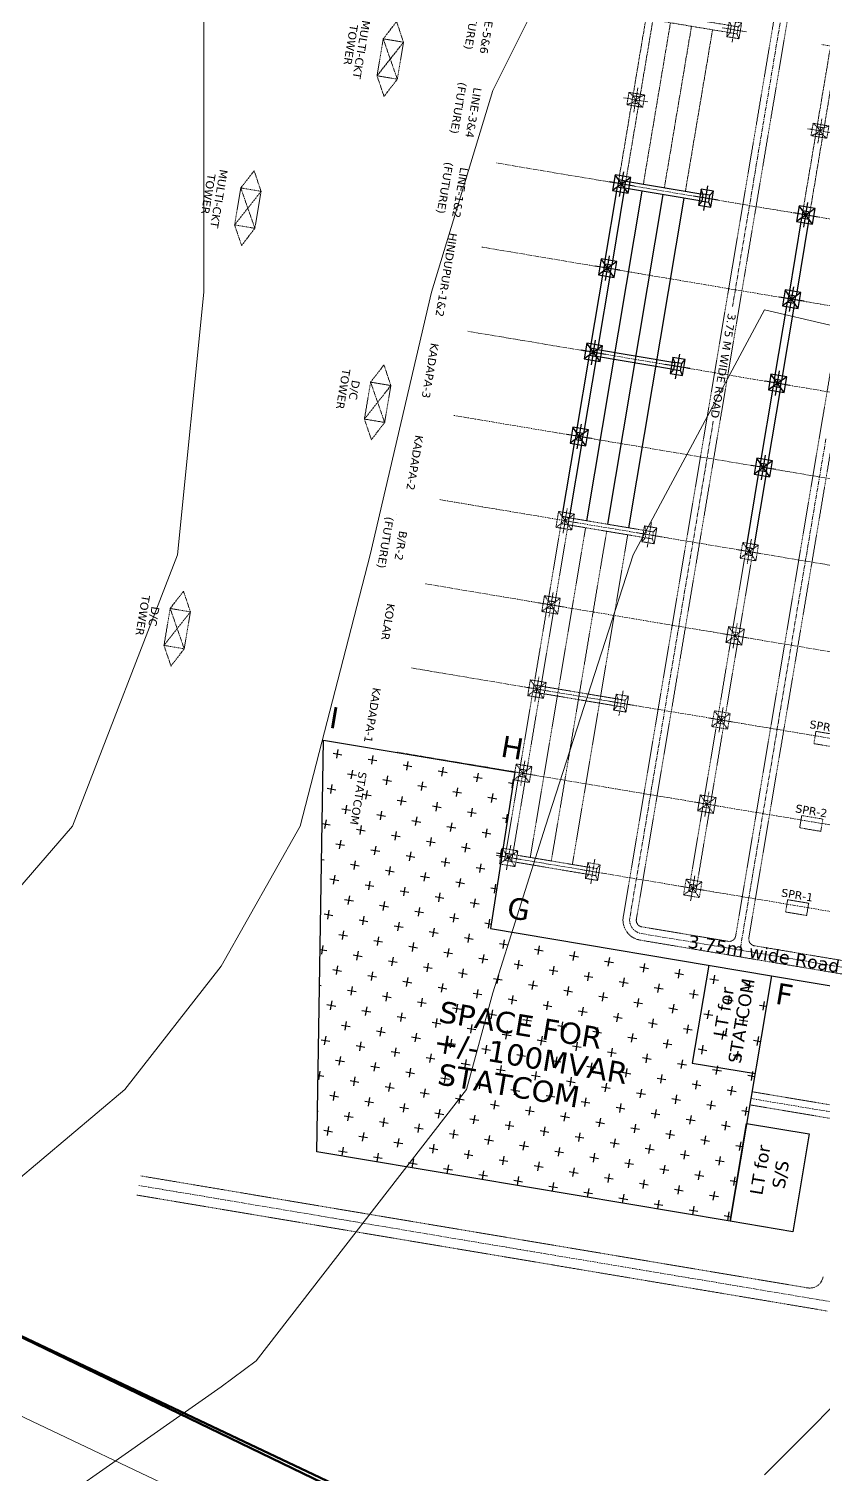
# Model space of a CAD drawing. Header units: metres. Extents: x 199095 to 216734, y 1644234 to 1657008.
# Drawn here: x 207463.7 to 207638.8, y 1653648.5 to 1653967.2 of the extents above; entities that cross this region are included whole.
import ezdxf

# ---------------------------------------------------------------- set-up
doc = ezdxf.new("R2010")
doc.units = ezdxf.units.M
for name, pattern in [('CENTER', [2, 1.25, -0.25, 0.25, -0.25]), ('HIDDEN', [0.375, 0.25, -0.125]), ('PHANTOM2', [1.25, 0.625, -0.125, 0.125, -0.125, 0.125, -0.125])]:
    doc.linetypes.add(name, pattern=pattern)
for name, color, linetype in [('250 Ac', 10, 'Continuous'), ('E-LAY-DIM', 7, 'Continuous'), ('E-LAY-FENC', 7, 'FENCELINE1'), ('E-LAY-ROAD', 7, 'Continuous'), ('TXT', 222, 'Continuous')]:
    doc.layers.add(name, color=color, linetype=linetype)
for name, color, linetype, lineweight in [('CONTOURS', 8, 'Continuous', 9), ('E-LAY-CNTRL', 1, 'CENTER', 0), ('E-LAY-EXIST', 8, 'HIDDEN', 0)]:
    doc.layers.add(name, color=color, linetype=linetype, lineweight=lineweight)
doc.styles.get("Standard").update_dxf_attribs({"font": 'ARIALN.TTF'})
doc.styles.add('STYLE1', font='verdana.ttf')
doc.linetypes.add('FENCELINE1', pattern='A,0.25,-0.1,[133,ltypeshp.shx,S=0.1,R=0,X=-0.1,Y=0],-0.1,1', length=1.45)
doc.linetypes.add('PALLAV1', pattern='A,0.5,["X",Standard,S=0.1,R=0,X=-0.1,Y=-0.05],0.1', length=0.6)

# ---------------------------------------------------------------- blocks, each defined once
blk = doc.blocks.new('TH_plan')
for p, q in [((-2250, 1750), (-1000, 1000)), ((-1000, 1000), (1000, -1000)), ((1000, 1000), (-1000, -1000)), ((1000, 1000), (2250, 1750)), ((-1000, -1000), (-2250, -1750)), ((1000, -1000), (2250, -1750))]:
    blk.add_line(p, q)
for points in [[(-2250, 1750), (2250, 1750), (2250, -1750), (-2250, -1750)], [(-1000, 1000), (1000, 1000), (1000, -1000), (-1000, -1000)]]:
    blk.add_lwpolyline(points, close=True)
blk = doc.blocks.new('T1')
for p, q in [((749.9271997760516, 3250.000062193838), (-0.0001543656107969582, 4500.000062193838)), ((3499.854553917714, 4500.000062193838), (2749.927199776052, 3250.000062193838)), ((749.9271997760516, 1250.000062193838), (-0.0001543656107969582, 6.219383794814348e-05)), ((3499.854553917714, 6.219383794814348e-05), (2749.927199776052, 1250.000062193838))]:
    blk.add_line(p, q)
for points in [[(-0.0001543656107969582, 4500.000062193838), (3499.854553917714, 4500.000062193838), (3499.854553917714, 6.219383794814348e-05), (-0.0001543656107969582, 6.219383794814348e-05)], [(749.9271997760516, 3250.000062193838), (2749.927199776052, 3250.000062193838), (2749.927199776052, 1250.000062193838), (749.9271997760516, 1250.000062193838)]]:
    blk.add_lwpolyline(points, close=True)
blk = doc.blocks.new('400 kV TOWER-4.5x4.5')
for points in [[(-2250, -2250), (2250, -2250), (2250, 2250), (-2250, 2250)], [(-1000, -999.9999999999995), (1000, -999.9999999999995), (1000, 1000), (-1000, 1000)], [(-100, -99.99999999999955), (100, -99.99999999999955), (100, 100.0000000000005), (-100, 100.0000000000005)]]:
    blk.add_lwpolyline(points, close=True)
for points in [[(2250, 2250), (-2250, -2250)], [(-2250, 2250), (2250, -2250)]]:
    blk.add_lwpolyline(points)
blk = doc.blocks.new('400kv')
at = {"layer": 'E-LAY-DIM', "lineweight": -2}
h = blk.add_hatch(dxfattribs=at)
h.set_pattern_fill('CROSS', color=2, scale=20, angle=-102.746015592309)
h.set_pattern_definition([(257.253984407691, (-580.2543092871783, 776.0914464846719), (3.773640287511391, -5.97993636926606), [2.5, -7.5]), (347.253984407691, (-581.7492933794856, 775.1480364128947), (5.97993636926606, 3.77364028751139), [2.5, -7.5])])
h.paths.add_polyline_path([(146.7745371108176, 243.1681393235922), (78.49950051342603, 258.6122118958738), (104.5042446779553, 373.5737838018686), (219.9823307064362, 365.2403544764966), (207.9400004147319, 312.0037138469052), (164.4495784264291, 321.305825289106)])
at = {"layer": 'E-LAY-CNTRL', "color": 4}
for p, q in [((175.3313452377915, 167.3848026921041, -0.3105834067972145), (215.4473898850847, 344.729502648348, -0.3105834067972145)), ((198.7399292140035, 162.0896920957603, -0.3105834067972145), (238.8559738612967, 339.4343920522369, -0.3105834067972145)), ((222.1485131903319, 156.7945814996492, -0.3105834067972145), (262.264557837625, 334.1392814558931, -0.3105834067972145)), ((245.5570971665438, 151.4994709033053, -0.3105834067972145), (285.673141813837, 328.844170859782, -0.3105834067972145)), ((268.9656811428722, 146.2043603071943, -0.3105834067972145), (309.0817257900489, 323.5490602634382, -0.3105834067972145)), ((279.9307552180253, 85.8990773668047, -0.3105834067972145), (332.4903097663773, 318.2539496673271, -0.3105834067972145)), ((151.9227612615796, 172.6799132882152, -0.3105834067972145), (184.1345954529243, 315.0817407849245, -0.3105834067972145)), ((303.2418034276925, 80.62602973124012, -0.3105834067972145), (355.8988937425893, 312.9588390709832, -0.3105834067972145)), ((339.1914330716245, 130.3190285186283, -0.3105834067972145), (379.3074777189177, 307.6637284748722, -0.3105834067972145))]:
    blk.add_line(p, q, dxfattribs=at)
at = {"layer": 'E-LAY-CNTRL'}
for p, q in [((160.6820156298345, 279.0807846807875, -0.3144231122596041), (127.4306060553063, 132.0832103691064, -0.3117589452217212)), ((112.6370188121218, 250.8901756096166, -0.3105834067972145), (105.7720445101149, 220.5415503026452, -0.3105834067972145))]:
    blk.add_line(p, q, dxfattribs=at)
for points, elevation in [([(32.89372071751859, 136.917143013794), (97.86055897448232, 424.1220391866663)], -0.3105834067972145), ([(32.89372071751859, 136.917143013794), (86.71671361092012, 374.8574137797114)], -0.3105834067972145), ([(180.7005346368533, 315.8585383833852), (187.5686562689953, 314.3049431864638)], 0.05334563880245874), ([(178.0626872582361, 288.2390959926415), (179.6162824550411, 295.1072176247835)], 0.05334563880245874), ([(175.4054240406258, 292.4499544070568), (182.2735456727678, 290.8963592103682)], 0.05334563880245874), ([(303.365797005943, 250.7560745186638), (164.9989630006021, 282.0551778580993)], -0.3105834067972145), ([(296.6724393320037, 219.3950177540537), (154.4577330567408, 251.5645244144835)], -0.3105834067972145), ([(416.1558897284558, 225.2425271922257), (335.2470072131837, 243.5444236916956)], -0.3105834067972145)]:
    blk.add_lwpolyline(points, dxfattribs=dict(at, elevation=elevation))
blk.add_arc((164.4597165499581, 278.2178821612615, -0.3128629646757308), 3.875, 77.25398296623459, 167.2539837052772, dxfattribs=at)
at = {"layer": 'E-LAY-DIM', "linetype": 'FENCELINE1', "lineweight": -2}
blk.add_line((78.49950051342603, 258.6122118958738, -0.3105834067972145), (104.5042446779553, 373.5737838018686, -0.3105834067972145), dxfattribs=at)
at = {"layer": 'E-LAY-EXIST', "color": 4}
for p, q in [((51.75438485248014, 232.7605500647333, -1.084502587241891), (95.18840911557305, 424.7733486482201, -0.07590757253911118)), ((58.56397594732698, 237.9356799297966, -0.2377495189896407), (100.5327088333317, 423.4707297251268, -0.2377495189896834)), ((183.7861754695186, 309.0089651828166, 0.05334563880246618), (275.4697897129226, 288.2697540291119, 0.05334563880246251)), ((182.4623978204327, 303.1568191887345, 0.05334563880246618), (274.1460120638367, 282.4176080350298, 0.05334563880246251)), ((181.1386201714631, 297.3046731946524, 0.05334563880246618), (272.8222344147507, 276.5654620409478, 0.05334563880246251)), ((346.4617044600891, 242.9396251335274, -0.413190539294848), (165.6034932045732, 283.8408025570679, -0.3105834067972154)), ((158.8514101031469, 279.486502986867, -0.3128629646973047), (153.8179957501125, 257.2348344037309, -0.312033054195353)), ((157.1138897106284, 254.8084351455327, -0.3105834067972154), (162.5336560354335, 278.7680962029845, -0.3105834067972154)), ((164.7761321738362, 280.1832113107666, -0.3105834067972154), (345.5169385029003, 239.2989545043092, 0.05334563880246379)), ((153.8179957501125, 257.2348344037309, -0.312033054195353), (145.0258717760444, 218.3666993582156, -0.3105834067972144)), ((158.5290048184106, 252.5659590070136, -0.3105834067972154), (339.2698121874128, 211.6817019653972, 0.05334563880246379)), ((105.4395989348413, 227.3322359865997, -0.2905330628372562), (110.8594493033597, 251.2922685833182, -0.2529342584797956)), ((114.5173397205072, 250.4648398791905, -0.1820418645645168), (109.0868474781746, 226.457764624618, -0.1820425706202796)), ((157.7016437877901, 248.9083677607123, -0.3105834067972154), (338.4424501167377, 208.0241109542549, 0.05334563880246379)), ((148.0680757754017, 214.8187708526384, -0.3105834067972154), (155.459167649271, 247.4932526529301, -0.3105834067972154)), ((416.5695702438243, 227.0713228154927, -0.3105834067972154), (346.3445533836493, 242.956488328753, -0.3105834067972154)), ((345.5171923530288, 239.2988970824517, -0.3105834067972154), (415.7422099725809, 223.4137313973624, -0.3105834067972154))]:
    blk.add_line(p, q, dxfattribs=at)
at = {"layer": 'E-LAY-EXIST'}
for p, q in [((249.0820223443443, 408.5128321778029, 0.05334563880246618), (243.1786988429958, 406.8729970513377, 0.5992392072019854)), ((243.1786988429958, 406.8729970513377, 0.5992392072019854), (247.8075862595579, 402.8788149892353, 0.05334563880246618)), ((258.08140777261, 400.5548375451472, 0.05334563880246618), (249.0820223443443, 408.5128321778029, 0.05334563880246618)), ((259.3558438573964, 406.1888547337148, 0.05334563880246618), (247.8075862595579, 402.8788149892353, 0.05334563880246618)), ((259.3558438573964, 406.1888547337148, 0.05334563880246618), (263.9786888386589, 402.1679603203665, 0.5992392072019854)), ((263.9786888386589, 402.1679603203665, 0.5992392072019854), (258.08140777261, 400.5548375451472, 0.05334563880246618)), ((366.0274064590922, 382.0593421575613, 0.05334563880246618), (360.1240829577437, 380.4195070310961, 0.5992392072019854)), ((375.0267918873578, 374.1013475249056, 0.05334563880246618), (366.0274064590922, 382.0593421575613, 0.05334563880246618)), ((360.1240829577437, 380.4195070310961, 0.5992392072019854), (364.7529703743057, 376.4253249689937, 0.05334563880246618)), ((376.3012279722607, 379.7353647134732, 0.05334563880246618), (364.7529703743057, 376.4253249689937, 0.05334563880246618)), ((376.3012279722607, 379.7353647134732, 0.05334563880246618), (380.9240729534067, 375.714470300125, 0.5992392072019854)), ((380.9240729534067, 375.714470300125, 0.5992392072019854), (375.0267918873578, 374.1013475249056, 0.05334563880246618)), ((309.4667736594565, 348.6692326536868, 0.05334563880246618), (303.563450158108, 347.0293975272216, 0.5992392072019854)), ((303.563450158108, 347.0293975272216, 0.5992392072019854), (308.1923375745537, 343.0352154651191, 0.05334563880246618)), ((319.7405951725086, 346.3452552095987, 0.05334563880246618), (308.1923375745537, 343.0352154651191, 0.05334563880246618)), ((318.4661590877222, 340.711238021031, 0.05334563880246618), (309.4667736594565, 348.6692326536868, 0.05334563880246618)), ((319.7405951725086, 346.3452552095987, 0.05334563880246618), (324.3634401537711, 342.3243607962504, 0.5992392072019854)), ((324.3634401537711, 342.3243607962504, 0.5992392072019854), (318.4661590877222, 340.711238021031, 0.05334563880246618)), ((405.646833042847, 339.7182242379058, -0.4925479295970542), (399.7435095414985, 338.0783891114406, 0.05334563880246507)), ((399.7435095414985, 338.0783891114406, 0.05334563880246507), (404.3723969580606, 334.0842070493381, -0.4925479295970542)), ((415.9206545558991, 337.3942467938177, -0.4925479295970542), (404.3723969580606, 334.0842070493381, -0.4925479295970542)), ((414.6462184711127, 331.7602296052501, -0.4925479295970542), (405.646833042847, 339.7182242379058, -0.4925479295970542)), ((415.9206545558991, 337.3942467938177, -0.4925479295970542), (420.5434995371616, 333.3733523804694, 0.05334563880246507)), ((420.5434995371616, 333.3733523804694, 0.05334563880246507), (414.6462184711127, 331.7602296052501, -0.4925479295970542))]:
    blk.add_line(p, q, dxfattribs=at)
at = {"layer": 'E-LAY-EXIST', "color": 1, "linetype": 'PHANTOM2'}
for p, q in [((371.0548343495466, 266.6480232519098, 0.05334563880245868), (415.9208026543492, 256.4991564347874, 0.05334563880245685)), ((369.731056700577, 260.7958772580605, 0.05334563880245868), (414.5970250053797, 250.6470104407053, 0.05334563880245685)), ((368.4072790514911, 254.9437312639784, 0.05334563880245868), (413.2732473562937, 244.7948644466233, 0.05334563880245685))]:
    blk.add_line(p, q, dxfattribs=at)
at = {"layer": 'E-LAY-EXIST'}
for points, elevation in [([(259.3558438573964, 406.1888547337148), (258.08140777261, 400.5548375451472), (247.8075862595579, 402.8788149892353), (249.0820223443443, 408.5128321778029)], 0.05334563880245874), ([(376.3012279722607, 379.7353647134732), (375.0267918873578, 374.1013475249056), (364.7529703743057, 376.4253249689937), (366.0274064590922, 382.0593421575613)], 0.05334563880245874), ([(319.7405951725086, 346.3452552095987), (318.4661590877222, 340.711238021031), (308.1923375745537, 343.0352154651191), (309.4667736594565, 348.6692326536868)], 0.05334563880245874), ([(415.9206545558991, 337.3942467938177), (414.6462184711127, 331.7602296052501), (404.3723969580606, 334.0842070493381), (405.646833042847, 339.7182242379058)], -0.4925479295970542)]:
    blk.add_lwpolyline(points, close=True, dxfattribs=dict(at, elevation=elevation))
at = {"layer": 'E-LAY-EXIST', "color": 4}
for points, elevation in [([(186.8255668190541, 316.7798789143562), (182.4364573234925, 317.7727121510543), (181.443624086678, 313.3836026554927), (185.8327335822396, 312.3907694187947)], 0.05334563880245874), ([(184.889323510346, 313.8857535112184), (180.0354721305193, 292.4278848662507), (178.0847567991586, 292.8691440825351), (182.9386081789853, 314.3270127275027)], 0.05334563880245874), ([(185.3305827267468, 315.8364688425791), (183.3798673953861, 316.2777280588634), (182.9386081789853, 314.3270127275027), (184.889323510346, 313.8857535112184)], 0.05334563880245874), ([(184.2541941802483, 315.1572135908064), (184.0591226471588, 315.2013395123649), (184.0149967254838, 315.0062679792754), (184.2100682586897, 314.962142057484)], 0.05334563880245874), ([(206.7884513715981, 310.9826174625196), (206.3471921553137, 309.0319021311589), (184.889323510346, 313.8857535112184), (185.3305827267468, 315.8364688425791)], 0.05334563880245874), ([(230.1970353479264, 305.6875068664085), (229.7557761315256, 303.7367915350478), (208.2979074866744, 308.5906429148745), (208.7391667029588, 310.5413582462352)], 0.05334563880245874), ([(253.6056193241384, 300.3923962702975), (253.164360107854, 298.4416809389368), (231.7064914628863, 303.2955323187634), (232.1477506792871, 305.2462476501241)], 0.05334563880245874), ([(231.7064914628863, 303.2955323187634), (226.8526400830597, 281.8376636737958), (224.901924751699, 282.2789228900801), (229.7557761315256, 303.7367915350478)], 0.05334563880245874), ([(277.0142033004668, 295.0972856739536), (276.572944084066, 293.1465703425929), (255.1150754392147, 298.0004217224196), (255.5563346554991, 299.9511370537803)], 0.05334563880245874), ([(181.4201414188137, 292.8836161051877), (177.0310319232522, 293.8764493421186), (176.2588282945799, 290.4626975122374), (180.6479377901414, 289.4698642753065)], 0.05334563880245874), ([(180.0354721305193, 292.4278848662507), (178.0847567991586, 292.8691440825351), (177.6434975828743, 290.9184287511744), (179.594212914235, 290.47716953489)], 0.05334563880245874), ([(278.5236594154267, 292.7053111263085), (273.6698080356, 271.2474424813408), (271.7190927042393, 271.6887016976252), (276.572944084066, 293.1465703425929)], 0.05334563880245874), ([(228.2373093712376, 282.2933949127328), (223.8481998757925, 283.2862281496637), (223.0759962471202, 279.8724763197824), (227.4651057426818, 278.8796430828515)], 0.05334563880245874), ([(226.8526400830597, 281.8376636737958), (224.901924751699, 282.2789228900801), (224.4606655352982, 280.3282075587194), (226.4113808666589, 279.8869483424351)], 0.05334563880245874), ([(275.054477323778, 271.7031737205107), (270.6653678282164, 272.6960069572087), (269.8931641996605, 269.2822551273275), (274.2822736952221, 268.2894218906295)], 0.05334563880245874), ([(273.6698080356, 271.2474424813408), (271.7190927042393, 271.6887016976252), (271.2778334878385, 269.7379863662645), (273.2285488191992, 269.2967271499801)], 0.05334563880245874), ([(175.2424963620724, 265.5735306106508), (170.8533868665108, 266.5663638473488), (169.8605536296964, 262.1772543517873), (174.2496631252579, 261.1844211150892)], 0.05334563880245874), ([(173.7475122696487, 264.6301205386408), (171.796796938288, 265.071379755158), (171.3555377220036, 263.1206644237973), (173.3062530533643, 262.6794052072801)], 0.05334563880245874), ([(195.2053809146164, 259.7762691588141), (194.7641216982156, 257.8255538274534), (173.3062530533643, 262.6794052072801), (173.7475122696487, 264.6301205386408)], 0.05334563880245874), ([(172.6711237232666, 263.9508652868681), (172.4760521900607, 263.9949912086595), (172.4319262685021, 263.7999196753372), (172.6269978015916, 263.7557937537786)], 0.05334563880245874), ([(198.6510803382844, 260.2784200143069), (194.2619708427228, 261.2712532512378), (193.2691376059083, 256.8821437556762), (197.6582471014699, 255.8893105187453)], 0.05334563880245874), ([(197.1560962459771, 259.3350099425297), (195.2053809146164, 259.7762691588141), (194.7641216982156, 257.8255538274534), (196.7148370295763, 257.384294611169)], 0.05334563880245874), ([(196.0797076994786, 258.655754690757), (195.8846361663891, 258.6998806123156), (195.8405102447141, 258.5048090792261), (196.03558177792, 258.4606831576675)], 0.05334563880245874), ([(218.6139648908284, 254.4811585627031), (218.172705674544, 252.5304432313424), (196.7148370295763, 257.384294611169), (197.1560962459771, 259.3350099425297)], 0.05334563880245874), ([(222.0596643144963, 254.9833094181959), (217.6705548190512, 255.9761426548939), (216.6777215822367, 251.5870331593323), (221.0668310777983, 250.5941999226343)], 0.05334563880245874), ([(220.5646802221891, 254.0398993461858), (218.6139648908284, 254.4811585627031), (218.172705674544, 252.5304432313424), (220.1234210059047, 252.0891840148252)], 0.05334563880245874), ([(219.488291675807, 253.3606440944131), (219.2932201426011, 253.4047700162046), (219.2490942210425, 253.2096984831151), (219.444165754132, 253.1655725613236)], 0.05334563880245874), ([(242.0225488671567, 249.1860479663592), (241.5812896507559, 247.2353326349985), (220.1234210059047, 252.0891840148252), (220.5646802221891, 254.0398993461858)], 0.05334563880245874), ([(245.4682482908247, 249.688198821852), (241.0791387952631, 250.6810320587829), (240.0863055584487, 246.2919225632213), (244.4754150540102, 245.2990893262904)], 0.05334563880245874), ([(243.9732641985174, 248.7447887500748), (242.0225488671567, 249.1860479663592), (241.5812896507559, 247.2353326349985), (243.5320049821166, 246.7940734187141)], 0.05334563880245874), ([(242.8968756520189, 248.0655334983021), (242.7018041189294, 248.1096594198607), (242.6576781972544, 247.9145878867712), (242.8527497303439, 247.8704619652126)], 0.05334563880245874), ([(265.4311328433687, 243.8909373702481), (264.9898736270843, 241.9402220388874), (243.5320049821166, 246.7940734187141), (243.9732641985174, 248.7447887500748)], 0.05334563880245874), ([(268.8768322670367, 244.3930882257409), (264.4877227714751, 245.385921462439), (263.494889534777, 240.9968119668774), (267.8839990303386, 240.0039787301794)], 0.05334563880245874), ([(267.3818481747294, 243.4496781539638), (265.4311328433687, 243.8909373702481), (264.9898736270843, 241.9402220388874), (266.940588958445, 241.4989628226031)], 0.05334563880245874), ([(266.3054596283473, 242.7704229021911), (266.1103880951414, 242.8145488237496), (266.0662621734664, 242.6194772906601), (266.2613337066723, 242.5753513688687)], 0.05334563880245874), ([(167.8627574065467, 237.4031668298412), (166.5389797575772, 231.5510208357591), (163.125227927696, 232.3232244644314), (164.4490055767819, 238.1753704585135)], -0.3105834067972145), ([(191.2713413828751, 232.1080562337302), (189.9475637337891, 226.2559102396481), (186.5338119039079, 227.0281138680875), (187.8575895529939, 232.8802598621696)], -0.3105834067972145), ([(214.6799253590871, 226.8129456373863), (213.3561477101175, 220.9607996433042), (209.9423958802363, 221.7330032719765), (211.2661735292058, 227.5851492660586)], -0.3105834067972145)]:
    blk.add_lwpolyline(points, close=True, dxfattribs=dict(at, elevation=elevation))
at = {"layer": 'E-LAY-EXIST', "color": 4, "elevation": 0.05334563880245874}
for points in [[(185.8327335822396, 312.3907694187947), (182.4364573234925, 317.7727121510543)], [(183.3577978544636, 311.6476799689699), (184.9113930512685, 318.5158016011119)], [(181.443624086678, 313.3836026554927), (186.8255668190541, 316.7798789143562)], [(206.7663818306755, 306.352569372626), (208.3199770275969, 313.220691004768)], [(204.1091186130652, 310.5634277872741), (210.9772402452072, 309.0098325903527)], [(227.5177025893936, 305.2683171909302), (234.3858242214192, 303.7147219942417)], [(230.1749658070039, 301.057458776515), (231.7285610038089, 307.925580408657)], [(253.5835497832159, 295.7623481801711), (255.1371449801372, 302.6304698123131)], [(250.9262865656056, 299.9732065948192), (257.7944081977475, 298.4196113978978)], [(178.0847567991586, 292.8691440825351), (177.0310319232522, 293.8764493421186)], [(180.0354721305193, 292.4278848662507), (181.4201414188137, 292.8836161051877)], [(274.3348705419339, 294.6780959984753), (281.2029921739595, 293.1245008017868)], [(276.9921337595442, 290.4672375840601), (277.7689313580049, 293.9012984000146)], [(176.2588282945799, 290.4626975122374), (177.6434975828743, 290.9184287511744)], [(179.594212914235, 290.47716953489), (180.6479377901414, 289.4698642753065)], [(224.8798552107764, 277.6488748001866), (226.4334504075814, 284.5169964323286)], [(222.2225919931661, 281.8597332146019), (229.0907136253081, 280.3061380179133)], [(224.901924751699, 282.2789228900801), (223.8481998757925, 283.2862281496637)], [(226.8526400830597, 281.8376636737958), (228.2373093712376, 282.2933949127328)], [(223.0759962471202, 279.8724763197824), (224.4606655352982, 280.3282075587194)], [(226.4113808666589, 279.8869483424351), (227.4651057426818, 278.8796430828515)], [(271.7190927042393, 271.6887016976252), (270.6653678282164, 272.6960069572087)], [(271.6970231633168, 267.0586536077317), (273.2506183601217, 273.9267752398737)], [(269.0397599457065, 271.2695120223798), (275.9078815778485, 269.7159168254584)], [(269.8931641996605, 269.2822551273275), (271.2778334878385, 269.7379863662645)], [(273.2285488191992, 269.2967271499801), (274.2822736952221, 268.2894218906295)], [(273.6698080356, 271.2474424813408), (275.054477323778, 271.7031737205107)], [(169.1174641797552, 264.6521900796797), (175.9855858118972, 263.0985948827583)], [(169.8605536296964, 262.1772543517873), (175.2424963620724, 265.5735306106508)], [(174.2496631252579, 261.1844211150892), (170.8533868665108, 266.5663638473488)], [(171.7747273974819, 260.4413316650316), (173.3283225942869, 267.3094532971736)], [(193.2691376059083, 256.8821437556762), (198.6510803382844, 260.2784200143069)], [(197.6582471014699, 255.8893105187453), (194.2619708427228, 261.2712532512378)], [(195.1833113736939, 255.1462210689206), (196.7369065704988, 262.0143427010626)], [(192.5260481560836, 259.3570794833358), (199.3941697882256, 257.8034842866473)], [(218.5918953499058, 249.8511104728095), (220.1454905468272, 256.7192321047187)], [(215.9346321322955, 254.0619688872248), (222.8027537644375, 252.5083736903034)], [(216.6777215822367, 251.5870331593323), (222.0596643144963, 254.9833094181959)], [(221.0668310777983, 250.5941999226343), (217.6705548190512, 255.9761426548939)], [(239.3432161086239, 248.7668582908809), (246.2113377406495, 247.2132630941924)], [(240.0863055584487, 246.2919225632213), (245.4682482908247, 249.688198821852)], [(244.4754150540102, 245.2990893262904), (241.0791387952631, 250.6810320587829)], [(242.0004793262342, 244.5559998764656), (243.5540745230392, 251.4241215086076)], [(263.494889534777, 240.9968119668774), (268.8768322670367, 244.3930882257409)], [(267.8839990303386, 240.0039787301794), (264.4877227714751, 245.385921462439)], [(265.4090633024462, 239.2608892803546), (266.9626584993675, 246.1290109124966)], [(262.7518000848358, 243.4717476947699), (269.6199217169778, 241.9181524978485)]]:
    blk.add_lwpolyline(points, dxfattribs=at)
at = {"layer": 'E-LAY-EXIST', "color": 1, "linetype": 'PHANTOM2'}
for points, elevation in [([(394.0563151107635, 268.6215745448135), (393.6150558944792, 266.6708592134528), (372.1571872495115, 271.5247105932795), (372.5984464659123, 273.4754259246401)], 0.05334563880245874), ([(417.4652099115774, 263.3266600945499), (417.023950695293, 261.3759447631892), (395.5660820503253, 266.2297961430158), (396.0073412667261, 268.1805114743765)], 0.05334563880245874), ([(418.9746660266537, 260.934685546672), (414.1208146467106, 239.4768169019371), (412.1700993153499, 239.9180761182215), (417.023950695293, 261.3759447631892)], 0.05334563880245874), ([(382.4734668760793, 217.4150306947995), (382.0322076596785, 215.4643153634388), (360.5743390148273, 220.3181667432655), (361.0155982311117, 222.2688820746262)], 0.4172746844021457), ([(405.8821554824244, 212.1203826463316), (405.4408962660236, 210.1696673149709), (383.9830276211724, 215.0235186947975), (384.4242868374567, 216.9742340261582)], 0.05334563880245874)]:
    blk.add_lwpolyline(points, close=True, dxfattribs=dict(at, elevation=elevation))
for points, elevation in [([(395.5879689618014, 270.8598855442833), (394.03437376488, 263.9917639123742)], 0.05334563880245874), ([(391.3771105472697, 268.2026223267894), (398.2452321794117, 266.649027129868)], 0.05334563880245874), ([(412.1480137465987, 235.287957172608), (413.7016089435201, 242.15607880475)], 0.05334563880245874), ([(409.4907505289884, 239.4988155870233), (416.3588721611304, 237.9452203903347)], 0.05334563880245874), ([(384.0050633876817, 219.6530882092193), (382.4514681908768, 212.7849665770773)], 0.4172746844021457), ([(379.79420497315, 216.9958249914926), (386.662326605292, 215.4422297945712)], 0.4172746844021457)]:
    blk.add_lwpolyline(points, dxfattribs=dict(at, elevation=elevation))
at = {"layer": 'E-LAY-EXIST', "elevation": 0.05334563880245874}
blk.add_lwpolyline([(407.4137519940268, 214.3584401607513), (405.8601567972219, 207.4903185286094)], dxfattribs=at)
at = {"layer": 'E-LAY-EXIST', "color": 4}
for centre, radius, start, end in [((164.4597165499581, 278.2178821612615, -0.3128629646757308), 5.75, 77.25398296623459, 167.2539837052772), ((164.3624516585842, 278.3544156874996, -0.3105834067972154), 1.875, 77.25398296623459, 167.2539837052772), ((158.9426853337791, 254.3947546302807, -0.3105834067972154), 1.875, 167.2539837052772, 257.2539829662346), ((157.2879632724216, 247.079572137678, -0.3105834067972154), 1.875, 77.25398296623459, 167.2539837052772), ((62.27033507684246, 237.0972874187864, -0.2377495189896407), 3.8, 167.2539837052772, 257.2539829662346)]:
    blk.add_arc(centre, radius, start, end, dxfattribs=at)
at = {"layer": 'E-LAY-FENC', "color": 4, "linetype": 'PALLAV1', "ltscale": 0.5}
for p, q in [((123.4989157152595, 266.7426464240998, -0.3041373962389485), (119.5343865624163, 249.2162866033614, -0.3041373962389485)), ((150.7146035301266, 260.5863544810563, -0.3041373962389485), (123.4989157152595, 266.7426464240998, -0.3041373962389485)), ((146.7745371108176, 243.1681393235922, -0.3105834067972145), (78.49950051342603, 258.6122118958738, -0.3105834067972145)), ((146.7745371108176, 243.1681393235922, -0.3041373962389485), (141.1146332247881, 218.1468799926806, -0.3041373962389485))]:
    blk.add_line(p, q, dxfattribs=at)
at = {"layer": 'E-LAY-FENC', "linetype": 'PALLAV1', "ltscale": 0.5}
blk.add_line((101.7751219089841, 235.0377047951333, -0.3105834067972145), (74.55943409411702, 241.1939967384096, -0.3105834067972145), dxfattribs=at)
at = {"layer": 'E-LAY-FENC', "color": 4, "linetype": 'Continuous', "ltscale": 5, "elevation": -0.3105834067972145}
blk.add_lwpolyline([(146.7745371108176, 243.1681393235922), (78.49950051342603, 258.6122118958738), (104.5042446779553, 373.5737838018686), (219.9823307064362, 365.2403544764966), (207.9400004147319, 312.0037138469052), (164.4495784264291, 321.305825289106), (146.7745371108176, 243.1681393235922)], dxfattribs=at)
at = {"layer": 'E-LAY-FENC', "color": 4, "linetype": 'PALLAV1', "ltscale": 0.5, "elevation": -0.3105834067972145}
blk.add_lwpolyline([(105.7151883282932, 252.4559199528303), (101.7751219089841, 235.0377047951333), (74.55943409411702, 241.1939967384096), (78.49950051342603, 258.6122118958738)], close=True, dxfattribs=at)
at = {"layer": 'E-LAY-ROAD', "ltscale": 0.09}
blk.add_line((282.2795594986528, 341.0705692584161, -0.3105834067972154), (282.279187418404, 341.0689243692905, -0.3105834067972154), dxfattribs=at)
at = {"layer": 'E-LAY-ROAD', "ltscale": 2500}
for p, q in [((277.4205049095908, 287.8284942174796, 0.05334563880246246), (369.1041191528784, 267.0892830637749, 0.05334563880245874)), ((276.0967272605048, 281.9763482233975, 0.05334563880246246), (367.7803415039089, 261.2371370696928, 0.05334563880245874)), ((274.7729496114189, 276.1242022293154, 0.05334563880246246), (366.4565638548229, 255.3849910756107, 0.05334563880245874))]:
    blk.add_line(p, q, dxfattribs=at)
for points, elevation in [([(300.4227872766787, 289.8021750778425), (299.9815280603943, 287.8514597464819), (278.5236594154267, 292.7053111263085), (278.9649186318275, 294.6560264576692)], 0.05334563880245874), ([(323.8313712530071, 284.5070644814987), (323.3901120366063, 282.556349150138), (301.932243391755, 287.4102005299646), (302.3735026080394, 289.3609158613253)], 0.05334563880245874), ([(325.340827367967, 282.1150899338536), (320.4869759881403, 260.6572212888859), (318.5362606567796, 261.0984805054031), (323.3901120366063, 282.556349150138)], 0.05334563880245874), ([(347.239955229219, 279.2119538853876), (346.7986960129347, 277.2612385540269), (325.340827367967, 282.1150899338536), (325.7820865843678, 284.0658052652143)], 0.05334563880245874), ([(370.6485231777187, 273.9167724333238), (370.2072639613179, 271.9660571021959), (348.7493953164667, 276.8199084820226), (349.1906545327511, 278.7706238133833)], 0.05334563880245874), ([(372.1579953205073, 271.5248687413987), (367.3041439406807, 250.067000096431), (365.35342860932, 250.5082593129482), (370.2072799891466, 271.9661279576831)], 0.05334563880245874), ([(321.8716452763183, 261.1129525280558), (317.4825357807567, 262.1057857647538), (316.7103321522009, 258.6920339348726), (321.0994416477624, 257.6992006981745)], 0.05334563880245874), ([(320.4869759881403, 260.6572212888859), (318.5362606567796, 261.0984805054031), (318.0950014403788, 259.1477651740424), (320.0457167717395, 258.7065059575252)], 0.05334563880245874), ([(368.6888132288586, 250.5227313356008), (364.2997037332971, 251.5155645722989), (363.5275001047412, 248.1018127424177), (367.9166096003028, 247.1089795057196)], 0.05334563880245874), ([(367.3041439406807, 250.067000096431), (365.35342860932, 250.5082593129482), (364.9121693929192, 248.5575439815875), (366.8628847242799, 248.1162847650703)], 0.05334563880245874), ([(288.8397168196971, 238.5958267739043), (288.3984576032963, 236.6451114425436), (266.940588958445, 241.4989628226031), (267.3818481747294, 243.4496781539638)], 0.05334563880245874), ([(292.285416243365, 239.0979776296299), (287.8963067478035, 240.090810866328), (286.903473510989, 235.7017013707664), (291.2925830065506, 234.7088681340683)], 0.05334563880245874), ([(290.7904321510578, 238.1545675576199), (288.8397168196971, 238.5958267739043), (288.3984576032963, 236.6451114425436), (290.349172934657, 236.2038522262592)], 0.05334563880245874), ([(289.7140436045593, 237.4753123058472), (289.5189720714698, 237.5194382274058), (289.4748461497948, 237.3243666943163), (289.6699176828843, 237.2802407727577)], 0.05334563880245874), ([(312.248300795909, 233.3007161777932), (311.8070415796246, 231.3500008464325), (290.349172934657, 236.2038522262592), (290.7904321510578, 238.1545675576199)], 0.05334563880245874), ([(315.694000219577, 233.802867033286), (311.3048907240154, 234.7957002699841), (310.3120574873174, 230.4065907746553), (314.7011669828789, 229.4137575377245)], 0.05334563880245874), ([(314.1990161272697, 232.8594569615088), (312.248300795909, 233.3007161777932), (311.8070415796246, 231.3500008464325), (313.7577569109853, 230.9087416301481)], 0.05334563880245874), ([(313.1226275807712, 232.1802017097361), (312.9275560476817, 232.2243276312947), (312.8834301260067, 232.0292560982052), (313.0785016592126, 231.9851301766466)], 0.05334563880245874), ([(335.6568847722374, 228.0056055814493), (335.2156255558366, 226.0548902503215), (313.7577569109853, 230.9087416301481), (314.1990161272697, 232.8594569615088)], 0.05334563880245874), ([(339.1025841959054, 228.507756437175), (334.7134747003438, 229.500589673873), (333.7206414635293, 225.1114801783115), (338.1097509590909, 224.1186469416134)], 0.05334563880245874), ([(337.6076001035981, 227.564346365165), (335.6568847722374, 228.0056055814493), (335.2156255558366, 226.0548902503215), (337.1663408871973, 225.6136310338043)], 0.05334563880245874), ([(336.5312115570996, 226.8850911133923), (336.3361400240101, 226.9292170351837), (336.2920141023351, 226.7341455018613), (336.4870856354246, 226.6900195803028)], 0.05334563880245874), ([(359.0510231938679, 222.6466341891792), (358.6097639774671, 220.6959188578185), (337.1518953326158, 225.5497702376451), (337.5931545489002, 227.5004855690058)], 0.4172746844021457), ([(362.5111681721173, 223.2126458408311), (358.1220586765558, 224.205479077762), (357.1292254398577, 219.8163695822004), (361.5183349353028, 218.8235363452695)], 0.05334563880245874), ([(361.01618407981, 222.2692357690539), (359.0654687484493, 222.7104949853383), (358.624209532165, 220.7597796539776), (360.5749248635257, 220.3185204376932)], 0.05334563880245874), ([(359.9397955333116, 221.5899805172812), (359.744724000222, 221.6341064388398), (359.700598078547, 221.4390349057503), (359.895669611753, 221.3949089841917)], 0.05334563880245874)]:
    blk.add_lwpolyline(points, close=True, dxfattribs=dict(at, elevation=elevation))
at = {"layer": 'E-LAY-ROAD', "ltscale": 2500, "elevation": 0.05334563880245874}
for points in [[(297.7434545181459, 289.3829854023643), (304.6115761502879, 287.8293902054429)], [(300.4007177357562, 285.172126987949), (301.9543129326776, 292.0402486198582)], [(323.8093017120846, 279.8770163916051), (325.3628969088895, 286.7451380237471)], [(321.1520384944743, 284.0878748060204), (328.0201601264998, 282.5342796093319)], [(347.2178856882965, 274.5819057954941), (348.7714808852179, 281.4500274276361)], [(344.5606224706862, 278.7927642099094), (351.4287441028282, 277.239169012988)], [(367.9692064470146, 273.4976536137983), (374.8373280790402, 271.9440584168769)], [(370.6264696646249, 269.2867951991502), (372.1800648614299, 276.1549168312922)], [(315.8569278982468, 260.6792908299249), (322.7250495302724, 259.1256956330035)], [(318.5362606567796, 261.0984805054031), (317.4825357807567, 262.1057857647538)], [(318.5141911158571, 256.4684324152768), (320.0677863126621, 263.3365540474188)], [(320.4869759881403, 260.6572212888859), (321.8716452763183, 261.1129525280558)], [(316.7103321522009, 258.6920339348726), (318.0950014403788, 259.1477651740424)], [(320.0457167717395, 258.7065059575252), (321.0994416477624, 257.6992006981745)], [(365.3313590683974, 245.8782112230547), (366.8849542652024, 252.7463328549638)], [(362.6740958507871, 250.0890696374699), (369.5422174828127, 248.5354744405486)], [(363.5275001047412, 248.1018127424177), (364.9121693929192, 248.5575439815875)], [(365.35342860932, 250.5082593129482), (364.2997037332971, 251.5155645722989)], [(366.8628847242799, 248.1162847650703), (367.9166096003028, 247.1089795057196)], [(367.3041439406807, 250.067000096431), (368.6888132288586, 250.5227313356008)], [(291.2925830065506, 234.7088681340683), (287.8963067478035, 240.090810866328)], [(288.8176472787745, 233.9657786840107), (290.3712424755795, 240.8339003161527)], [(286.1603840611642, 238.1766370986588), (293.0285056931898, 236.6230419017375)], [(286.903473510989, 235.7017013707664), (292.285416243365, 239.0979776296299)], [(309.5689680373762, 232.881526502315), (316.4370896695182, 231.3279313053936)], [(310.3120574873174, 230.4065907746553), (315.694000219577, 233.802867033286)], [(314.7011669828789, 229.4137575377245), (311.3048907240154, 234.7957002699841)], [(312.2262312549865, 228.6706680878997), (313.7798264519079, 235.5387897200417)], [(332.9775520137046, 227.5864159062039), (339.8456736457301, 226.0328207092825)], [(333.7206414635293, 225.1114801783115), (339.1025841959054, 228.507756437175)], [(338.1097509590909, 224.1186469416134), (334.7134747003438, 229.500589673873)], [(335.6348152313149, 223.3755574915558), (337.1884104281198, 230.2436791236978)], [(361.5183349353028, 218.8235363452695), (358.1220586765558, 224.205479077762)], [(359.0433992075268, 218.0804468954448), (360.5969944044482, 224.9485685275868)], [(356.3861359899165, 222.29130530986), (363.2542576220585, 220.7377101131715)], [(357.1292254398577, 219.8163695822004), (362.5111681721173, 223.2126458408311)]]:
    blk.add_lwpolyline(points, dxfattribs=at)
at = {"layer": 'E-LAY-EXIST', "color": 4, "xscale": 0.0009999999965821884, "yscale": 0.0009999999965821884, "zscale": 0.0009999999965821884, "rotation": 167.2539837020024}
for p in [(207.5431794291362, 309.7866301888134, 0.05334563880246618), (230.9517634054646, 304.4915195924696, 0.05334563880246618), (254.3603473816765, 299.1964089963585, 0.05334563880246618), (277.7689313580049, 293.9012984000146, 0.05334563880246618)]:
    blk.add_blockref('400 kV TOWER-4.5x4.5', p, dxfattribs=at)
at = {"layer": 'E-LAY-EXIST', "color": 1, "linetype": 'PHANTOM2', "xscale": 0.0009999999398089005, "yscale": 0.0009999999398089005, "zscale": 0.0009999999398089005, "rotation": 257.2539829661908}
for name, p in [('TH_plan', (394.8111005076207, 267.4258407561574, 0.05334563880246412)), ('T1', (411.1163583168527, 240.9253103851806, 0.05334563880246412)), ('TH_plan', (383.2281949335011, 216.2190434208605, 0.4172746844021457))]:
    blk.add_blockref(name, p, dxfattribs=at)
at = {"layer": 'E-LAY-ROAD', "ltscale": 2500, "xscale": 0.0009999999965821884, "yscale": 0.0009999999965821884, "zscale": 0.0009999999965821884, "rotation": 167.2539837020024}
for p in [(301.1775153342169, 288.6061878039036, 0.05334563880246618), (324.5860993104288, 283.3110772077926, 0.05334563880246618), (347.9946832867572, 278.0159666114487, 0.05334563880246618), (371.4032672629692, 272.7208560153376, 0.05334563880246618)]:
    blk.add_blockref('400 kV TOWER-4.5x4.5', p, dxfattribs=at)
at = {"layer": 'E-LAY-EXIST', "color": 4, "style": 'STYLE1'}
for s, height, p in [('H', 6, (212.6364783302415, 315.9785356584471, -0.3105834067972145)), ('3.75m wide Road', 3.6, (156.0641244571889, 266.358976994874, -0.3192792450086012)), ('SPR-1', 2.25, (168.910805455409, 239.2876687569078, -0.3815591385184804)), ('SPR-2', 2.25, (192.3193894316209, 233.9925581605639, -0.3815591385184804)), ('SPR-3', 2.25, (215.7279734078329, 228.6974475644529, -0.3815591385184804))]:
    blk.add_text(s, height=height, rotation=257.2539797133209, dxfattribs=at).set_placement(p)
at = {"layer": 'E-LAY-ROAD', "ltscale": 2500, "style": 'STYLE1'}
for s, p in [('KADAPA-2', (304.3040569947334, 334.5777577075642, -0.3103555528779006)), ('KADAPA-3', (329.9071957187261, 328.7862304928713, -0.3103555528779006)), ('HINDUPUR-1&2', (360.5497334380634, 321.8547720869537, -0.3103555528779006))]:
    blk.add_text(s, height=2.25, rotation=167.2539837020024, dxfattribs=at).set_placement(p)
at = {"layer": 'TXT', "style": 'STYLE1'}
for s, p in [('TOWER', (263.669930492295, 413.8408007731196, 0.05357349272177703)), ('D/C', (260.3526702593081, 411.3473792099394, 0.05357349272177703)), ('TOWER', (380.9308570863213, 388.7822585047688, 0.05357349272177703)), ('MULTI-CKT', (381.9699147318024, 385.3034212931525, 0.05357349272177703)), ('TOWER', (324.0546818074072, 353.9972012490034, 0.05357349272177703)), ('D/C', (320.7374215744203, 351.5037796858232, 0.05357349272177703)), ('(FUTURE)', (281.8697859869571, 344.1801035404205, -0.3103555528779006)), ('MULTI-CKT', (421.5893413155572, 342.9623033737298, -0.4923200756777433)), ('TOWER', (420.5502836700762, 346.4411405853461, -0.4923200756777433)), ('B/R-2', (277.666996219079, 340.6031620167196, -0.3103555528779006)), ('(FUTURE)', (380.4924497910542, 321.8712079590186, -0.3103555528779099)), ('LINE-1&2', (378.7515045466134, 317.7373878546059, -0.3103555528779099)), ('(FUTURE)', (402.7072145284619, 316.8458773528691, -0.3103555528779027)), ('LINE-3&4', (400.9662692840211, 312.7120572484564, -0.3103555528779027)), ('(FUTURE)', (426.1161093292758, 311.5509629026055, -0.3103555528779099)), ('LINE-5&6', (424.375164084835, 307.4171427981928, -0.3103555528779099)), ('3.75 M WIDE ROAD', (333.5593679087469, 244.8673074992839, 0.05334563880246435))]:
    blk.add_text(s, height=2.25, rotation=167.2539837020024, dxfattribs=at).set_placement(p)
at = {"layer": 'TXT', "linetype": 'Continuous', "style": 'STYLE1'}
for s, height, rotation, p in [('I', 6, 257.2539797133209, (223.4471370785031, 363.7005020163488, -0.3105834067972145)), ('STATCOM', 6, 257.2539797133209, (121.6153417093446, 338.9001786911394, -0.3052691776413182)), ('+/- 100MVAR', 6, 257.2539797133209, (130.7510801745811, 339.4725870504044, -0.3052691776413182)), ('SPACE FOR', 6, 257.2539797133209, (139.109965026495, 337.5817755516618, -0.3052691776413182)), ('G', 6, 257.2539797133209, (167.2944312192267, 316.7891325501259, -0.3105834067972145)), ('LT for', 3.6, 347.2539837020024, (130.0414627827704, 256.9325665230863, -1.177567105678149)), ('STATCOM', 3.6, 347.2539837020024, (122.4290869372198, 253.2094161109999, -1.177567105678149)), ('LT for', 3.6, 347.2539837020024, (85.13110353483353, 249.1958298671525, -1.184013116236415)), ('S/S', 3.6, 347.2539837020024, (86.54635949269868, 242.8527318511624, -1.184013116236415)), ('F', 6, 257.2539797133209, (138.8951488842722, 242.7759729214013, -0.3105834067972145))]:
    blk.add_text(s, height=height, rotation=rotation, dxfattribs=at).set_placement(p)
at = {"layer": 'TXT', "color": 0, "style": 'STYLE1'}
for s, p in [('STATCOM', (210.6697210896527, 355.7582000922412, -0.3103555528778997)), ('KADAPA-1', (234.0783050659811, 350.4630894961301, -0.3103555528779006)), ('KOLAR', (257.4868890421931, 345.1679789000191, -0.3103555528779006))]:
    blk.add_text(s, height=2.25, rotation=167.2539837020024, dxfattribs=at).set_placement(p)

msp = doc.modelspace()

# ---------------------------------------------------------------- linework, layer by layer
at = {"lineweight": 15, "flags": 128}
msp.add_lwpolyline([(203004.6639202361, 1655799.587638636), (203518.4964865394, 1655536.245749015), (203776.9258076885, 1655417.476939496), (204138.6623146295, 1655244.712773994), (204448.7919293062, 1655091.1055387), (204807.8401562957, 1654924.344501662), (205141.0021632772, 1654777.017117595), (205488.248302427, 1654602.959654302), (205846.6879243897, 1654434.651695439), (206546.8725905818, 1654100.892859399), (206823.6696294029, 1653965.726955714), (207185.1938879602, 1653792.399181244), (207539.4355422439, 1653624.608864879), (207876.4518481534, 1653460.37159488), (208337.6885413158, 1653246.794748549), (208672.946089462, 1653085.352655646), (209025.4529350244, 1652917.676446998), (209356.2029741252, 1652760.625191333), (209718.7094427627, 1652588.506404296), (210067.6020785419, 1652418.167605252)], dxfattribs=at)
at = {"layer": '250 Ac', "linetype": 'ByBlock', "lineweight": 50, "flags": 128}
for points in [[(206124.6833653383, 1654319.863659995), (206553.8254400407, 1654115.303397161), (206830.6386495287, 1653980.129596995), (207192.0770194085, 1653806.843000656), (207546.3649220398, 1653639.030778271), (207883.3186605617, 1653474.823999073), (208344.5213615103, 1653261.262892924), (208679.8534254381, 1653099.784917209), (209032.3257173965, 1652932.125144602), (209363.0659216495, 1652775.078562957), (209725.6507757698, 1652602.922558343), (210074.621758682, 1652432.545508115)], [(207433.232040372, 1653692.617367473), (207913.8254446567, 1653460.191338682)]]:
    msp.add_lwpolyline(points, dxfattribs=at)
at = {"layer": 'CONTOURS', "flags": 128}
for points in [[(207726.28125, 1654144.75), (207695.375, 1654084.875), (207683.78125, 1654069.375), (207629.703125, 1654027), (207625.84375, 1654025), (207573.6875, 1653969), (207565.96875, 1653953.625), (207552.453125, 1653909.125), (207538.921875, 1653851.25), (207523.46875, 1653791.375), (207506.09375, 1653760.5), (207484.84375, 1653733.375), (207448.140625, 1653702.5)], [(207988.96875, 1654144.75), (208039.1875, 1654110), (208054.640625, 1654084.875), (208072.015625, 1654027), (208070.09375, 1653969), (208056.5625, 1653909.125), (208039.1875, 1653866.625), (208031.453125, 1653851.25), (207979.3125, 1653799.125), (207971.578125, 1653791.375), (207921.359375, 1653762.375), (207861.484375, 1653737.25), (207838.3125, 1653733.375), (207801.609375, 1653723.75), (207743.671875, 1653719.875), (207683.78125, 1653710.25), (207650.953125, 1653673.5), (207625.84375, 1653648.375)], [(207448.140625, 1654071.375), (207488.703125, 1654027), (207502.234375, 1653969), (207502.234375, 1653909.125), (207496.4375, 1653851.25), (207473.25, 1653791.375), (207448.140625, 1653762.375)], [(207977.375, 1653851.25), (207921.359375, 1653804.875), (207898.1875, 1653791.375), (207861.484375, 1653777.875), (207801.609375, 1653774), (207757.1875, 1653791.375), (207743.671875, 1653802.875), (207706.96875, 1653851.25), (207683.78125, 1653891.75), (207625.84375, 1653905.25), (207596.875, 1653851.25), (207577.5625, 1653791.375), (207565.96875, 1653754.625), (207560.171875, 1653733.375), (207513.8125, 1653673.5), (207506.09375, 1653667.75), (207448.140625, 1653627.25)]]:
    msp.add_lwpolyline(points, dxfattribs=at)

# ---------------------------------------------------------------- block references
at = {"lineweight": -2, "xscale": 0.7840800000301468, "yscale": 0.7840800000301468, "zscale": 0.7840800000301468, "rotation": 93.2111979021931}
msp.add_blockref('400kv', (207824.193981155, 1653654.205205336, 0.2435222375921965), dxfattribs=at)

doc.saveas('drawing.dxf')
